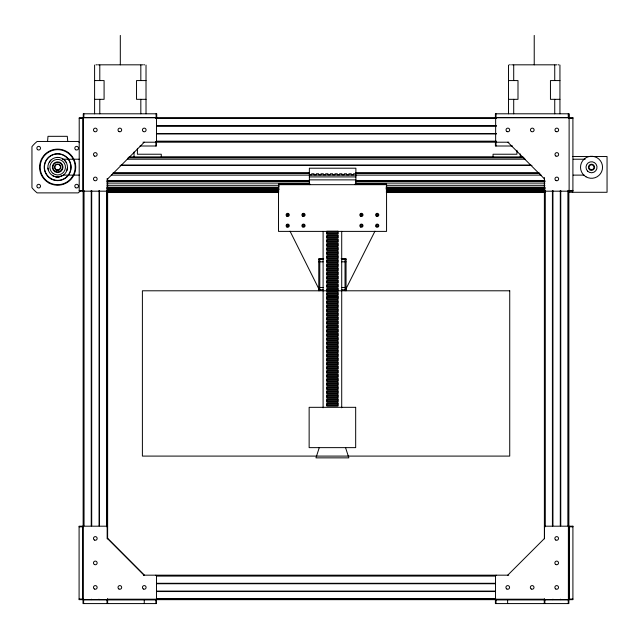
<?xml version="1.0" encoding="UTF-8"?>
<svg xmlns="http://www.w3.org/2000/svg" width="639" height="639" viewBox="0 0 639 639"><rect width="100%" height="100%" fill="white"/><g stroke="black" fill="none" stroke-linecap="round" stroke-linejoin="round"><path stroke-width="0.96" d="M67.415 168.113L66.855 170.557M278.452 187.523L278.388 186.884M386.715 188.992L386.779 188.106M319.26 447.635L315.97 457.859L348.846 457.859L345.555 447.635M345.923 289.012L374.949 231.198M49.283 162.09L50.848 160.133M107.624 178.944L144.262 142.209M507.741 575.172L544.508 538.437L544.508 526.808M107.009 191.189L107.624 190.574M155.74 599.662L156.355 599.047M155.868 599.662L156.475 599.047L156.475 575.787L155.868 575.172M496.136 575.172L495.529 575.787L495.529 599.047L496.136 599.662M544.38 526.808L544.995 526.193L568.383 526.193L568.998 526.808L568.998 599.047L568.383 599.662L568.414 190.454M568.502 599.662L569.117 599.047L572.911 599.047M59.435 169.662L58.141 170.198A1.59 0.807 0 0 1 57.19 170.19L55.833 169.623L59.531 169.599M59.06 169.623L59.379 169.407A2.82 2.82 0 0 0 59.739 165.269A2.82 2.82 0 0 0 55.585 165.269A2.82 2.82 0 0 0 55.952 169.407L56.272 169.623M63.005 175.382L58.077 176.955A2.029 0.423 0 0 1 57.254 176.955L55.617 176.747L56.855 176.931M386.723 187.523L386.779 186.884M47.566 141.459L47.989 136.323L67.279 136.315L67.766 141.459M58.5 176.755L58.964 176.691L56.296 176.683M56.408 157.458L58.916 157.458M95.962 64.819L96.793 64.819M97.711 64.819L142.896 64.819M143.823 64.819L144.646 64.819M509.483 64.819L510.289 64.819M511.631 64.819L556.817 64.819M558.159 64.819L558.973 64.819M94.596 80.57L104.085 80.57L104.085 99.325L94.596 99.325M146.019 80.57L136.53 80.57L136.53 99.325L146.019 99.325M508.508 80.57L517.997 80.57L517.997 99.325L508.508 99.325M559.94 80.57L550.451 80.57L550.451 99.325L559.94 99.325M79.212 118.327L83.006 118.327L83.621 117.72L155.868 117.72L156.475 118.327L156.475 141.594L155.868 142.209L155.868 146.004M572.911 118.327L569.117 118.327L568.502 117.72L496.263 117.72L495.648 118.327L495.648 141.594L496.263 142.209M155.469 118.511L496.407 118.511M156.467 125.707L496.407 125.707M156.467 126.171L496.407 126.171M156.467 133.511L496.407 133.511M156.467 133.974L496.407 133.974M156.467 141.163L496.407 141.163M155.469 141.626L496.407 141.626M155.469 142.082L496.407 142.082M142.968 142.209L156.475 142.209L156.475 146.004L139.989 146.004M508.916 142.209L495.401 142.209L495.401 146.004L512.574 146.004M572.664 156.531L607.05 156.531L607.05 192.283L568.87 192.283M129.062 156.898L523.045 156.898M160.972 157.354L494.075 157.354M128.064 157.817L523.996 157.817M62.398 159.223L79.356 159.223M127.249 159.223L525.322 159.223M573.207 159.223L585.18 159.223M121.083 165.006L530.977 165.006M120.084 165.469L531.967 165.469M113.103 172.818L309.572 172.818M355.452 172.818L538.949 172.818M113.103 173.273L309.572 173.273M355.452 173.273L539.947 173.273M355.891 173.776L353.567 173.776L353.567 174.767L351.234 174.767L351.234 173.776L348.91 173.776L348.91 174.767L346.586 174.767L346.586 173.776L344.261 173.776L344.261 174.767L341.929 174.767L341.929 173.776L339.605 173.776L339.605 174.767L337.28 174.767L337.28 173.776L334.956 173.776L334.956 174.767L332.623 174.767L332.623 173.776L330.299 173.776L330.299 174.767L327.975 174.767L327.975 173.776L325.65 173.776L325.65 174.767L323.318 174.767L323.318 173.776L320.994 173.776L320.994 174.767L318.669 174.767L318.669 173.776L316.337 173.776L316.337 174.767L314.013 174.767L314.013 173.776L311.688 173.776L311.688 174.767L309.364 174.767M63.397 175.118L79.356 175.118M111.282 175.118L541.281 175.118M573.207 175.118L584.182 175.118M57.79 176.803L56.384 176.691M309.364 176.923L355.891 176.923M309.364 179.871L355.891 179.871M107.12 180.47L309.572 180.47M355.452 180.47L544.939 180.47M107.12 181.388L309.572 181.388M355.452 181.388L544.939 181.388M107.12 181.508L309.572 181.508M355.452 181.508L544.939 181.508M107.12 183.097L309.572 183.097M355.452 183.097L544.939 183.097M309.899 183.96L282.965 183.96L309.899 184.328M355.156 183.96L382.09 183.96L355.156 184.328M278.492 184.328L279.962 183.96L278.492 183.96L278.492 231.39L386.563 231.39L386.563 183.96L385.093 183.96L386.563 184.328M278.492 184.679L386.563 184.679M107.12 185.302L278.652 185.302M386.363 185.302L544.939 185.302M278.492 186.165L279.107 186.165M107.12 187.187L278.652 187.187M386.363 187.187L544.939 187.187M107.12 187.483L278.652 187.483M386.363 187.483L544.939 187.483M107.12 188.034L278.86 188.154M386.196 188.154L544.939 188.034M107.12 188.609L278.652 188.609M386.363 188.609L544.939 188.609M107.12 188.745L278.652 188.745M386.363 188.745L544.939 188.745M107.12 189.44L279.107 189.471M386.26 189.471L544.939 189.44M107.12 190.406L278.652 190.406M386.363 190.406L544.939 190.406M79.212 190.574L83.006 190.574L83.621 191.189L278.652 191.109M572.911 190.574L569.117 190.574L568.502 191.189L545.115 191.189L544.508 190.574L544.508 178.944L507.861 142.209M386.363 191.109L544.939 191.109M107.12 191.277L278.652 191.277M386.363 191.277L544.939 191.277M107.12 191.812L278.652 191.812M386.363 191.812L544.939 191.812M107.12 192.283L278.652 192.283M386.363 192.283L544.939 192.283M107.12 192.531L278.652 192.531M386.363 192.531L544.939 192.531M278.492 193.09L278.86 183.96M326.817 232.197L337.991 232.197M326.817 233.275L337.991 233.275M326.817 236.294L337.991 236.294M326.817 237.365L337.991 237.365M326.817 240.384L337.991 240.384M326.817 241.462L337.991 241.462M326.817 244.473L337.991 244.473M326.817 245.552L337.991 245.552M326.817 248.571L337.991 248.571M326.817 249.641L337.991 249.641M326.817 252.661L337.991 252.661M326.817 253.739L337.991 253.739M326.817 256.75L337.991 256.75M326.817 257.829L337.991 257.829M323.669 258.507L318.765 258.507L318.765 290.793M341.146 258.507L346.05 258.507L346.05 290.793M318.765 259.506L323.102 259.506M341.713 259.506L346.05 259.506M326.817 260.848L337.991 260.848M318.765 261.83L323.102 261.83M341.713 261.83L346.05 261.83M326.817 261.918L337.991 261.918M326.817 264.937L337.991 264.937M326.817 266.016L337.991 266.016M326.817 269.027L337.991 269.027M326.817 270.105L337.991 270.105M326.817 273.125L337.991 273.125M326.817 274.195L337.991 274.195M326.817 277.214L337.991 277.214M326.817 278.292L337.991 278.292M326.817 281.304L337.991 281.304M326.817 282.382L337.991 282.382M326.817 285.401L337.991 285.401M326.817 286.472L337.991 286.472M318.765 287.47L323.102 287.47M341.713 287.47L346.05 287.47M326.817 289.491L337.991 289.491M318.765 289.794L323.102 289.794M341.713 289.794L346.05 289.794M326.817 290.569L337.991 290.569M326.817 293.581L337.991 293.581M326.817 294.659L337.991 294.659M326.817 296.831L337.991 296.831M326.817 297.678L337.991 297.678M326.817 298.748L337.991 298.748M326.817 301.768L337.991 301.768M326.817 302.846L337.991 302.846M326.817 305.857L337.991 305.857M326.817 306.936L337.991 306.936M326.817 309.955L337.991 309.955M326.817 311.025L337.991 311.025M326.817 314.045L337.991 314.045M326.817 315.123L337.991 315.123M326.817 318.134L337.991 318.134M326.817 319.212L337.991 319.212M326.817 322.232L337.991 322.232M326.817 323.302L337.991 323.302M326.817 326.321L337.991 326.321M326.817 327.4L337.991 327.4M326.817 330.411L337.991 330.411M326.817 331.489L337.991 331.489M326.817 334.509L337.991 334.509M326.817 335.579L337.991 335.579M326.817 338.598L337.991 338.598M326.817 339.676L337.991 339.676M326.817 342.688L337.991 342.688M326.817 343.766L337.991 343.766M326.817 346.785L337.991 346.785M326.817 347.856L337.991 347.856M326.817 350.875L337.991 350.875M326.817 351.953L337.991 351.953M326.817 354.964L337.991 354.964M326.817 356.043L337.991 356.043M326.817 359.062L337.991 359.062M326.817 360.132L337.991 360.132M326.817 363.152L337.991 363.152M326.817 364.23L337.991 364.23M326.817 367.241L337.991 367.241M326.817 368.32L337.991 368.32M326.817 371.339L337.991 371.339M326.817 372.409L337.991 372.409M326.817 375.428L337.991 375.428M326.817 376.507L337.991 376.507M326.817 379.518L337.991 379.518M326.817 380.596L337.991 380.596M326.817 383.616L337.991 383.616M326.817 384.686L337.991 384.686M326.817 387.705L337.991 387.705M326.817 388.784L337.991 388.784M326.817 391.795L337.991 391.795M326.817 392.873L337.991 392.873M326.817 395.892L337.991 395.892M326.817 396.963L337.991 396.963M326.817 399.982L337.991 399.982M326.817 401.06L337.991 401.06M326.817 404.072L337.991 404.072M326.817 405.15L337.991 405.15M107.009 526.193L83.621 526.193L83.006 526.808L83.006 599.047L83.621 599.662M79.092 526.808L82.886 526.808M572.911 526.808L569.117 526.808L568.502 526.193M143.392 575.172L508.732 575.172M156.467 576.09L495.409 576.09M156.467 583.287L495.409 583.287M568.414 583.287L568.87 583.287M156.467 583.742L495.409 583.742M156.467 591.091L495.409 591.091M156.467 591.546L495.409 591.546M568.414 591.546L568.87 591.546M156.467 598.743L495.409 598.743M79.092 599.047L82.886 599.047L83.501 599.662M91.585 599.206L91.121 599.662M98.925 599.206L99.388 599.662M107.624 599.206L544.26 599.206M552.951 599.206L552.495 599.662M560.299 599.206L560.762 599.662M83.134 599.662L568.87 599.662L568.87 190.302M56.871 176.931C63.692 176.548 53.836 177.65 52.318 175.382M495.648 599.047L496.263 599.662M106.889 526.193L107.624 526.808M107.624 538.437L144.262 575.172M144.142 575.172L107.496 538.437L107.496 526.808M278.452 188.992L278.388 188.106M64.475 160.133L66.041 162.09M290.042 231.198L319.348 289.898M48.468 170.557L47.917 168.113M572.664 190.302L572.664 192.283M568.87 113.798L568.87 117.592M568.263 113.798L568.263 117.592M568.263 599.781L568.263 603.583M567.951 190.454L567.951 525.801M560.762 190.454L560.762 525.801M560.299 190.454L560.299 525.801M559.94 65.066L559.94 113.798M554.74 65.066L554.74 80.57M554.74 99.325L554.74 113.798M552.951 190.454L552.951 525.801M552.495 190.454L552.495 525.801M552.415 190.454L552.415 525.801M545.299 190.454L545.299 526.8M544.875 599.781L544.875 603.583M544.38 177.482L544.38 538.781M544.26 598.983L544.26 599.662M544.26 599.781L544.26 603.583M534.228 35.417L534.228 64.819M520.298 153.967L520.298 156.898M516.927 150.277L516.927 154.231L493.052 154.231L493.052 156.898M513.708 65.066L513.708 80.57M513.708 99.325L513.708 113.798M508.508 65.066L508.508 113.798M507.622 599.781L507.622 603.583M496.016 113.798L496.016 117.592M496.016 142.209L496.016 146.004M496.016 599.781L496.016 603.583M495.529 113.798L495.529 117.592M495.401 117.592L495.401 113.798L568.998 113.798L568.998 117.592L83.134 117.592L83.134 525.801M386.315 186.38L386.315 189.264M355.891 184.679L355.891 168.201L309.364 168.201L309.364 184.679M345.028 258.507L345.028 290.793M341.713 231.35L341.713 407.786M323.102 231.406L323.102 407.786M319.788 258.507L319.788 290.793M161.284 156.898L161.284 154.231L137.409 154.231L137.409 148.296M156.723 117.592L156.723 113.798L83.254 113.798L83.254 117.592M156.108 113.798L156.108 117.592M155.868 599.781L155.868 603.583M146.019 65.066L146.019 113.798M144.262 599.781L144.262 603.583M140.828 65.066L140.828 80.57M140.828 99.325L140.828 113.798M134.038 152.01L134.038 156.898M120.308 35.417L120.308 64.819M107.624 178.481L107.624 538.781M107.624 598.983L107.624 599.662M107.624 599.781L107.624 603.583M107.16 178.481L107.16 538.781M107.009 599.781L107.009 603.583M106.705 190.454L106.705 526.8M99.788 65.066L99.788 80.57M99.788 99.325L99.788 113.798M99.508 190.454L99.508 525.801M99.053 190.454L99.053 525.801M94.596 65.066L94.596 113.798M91.704 190.454L91.704 525.801M91.241 190.454L91.241 525.801M84.052 190.454L84.052 525.801M83.869 113.798L83.869 117.592M83.621 599.781L83.621 603.583M83.374 190.302L83.374 192.283M568.414 117.72A0.919 0.919 0 0 1 568.87 118.511M545.299 599.662A0.919 0.919 0 0 1 544.412 598.983M568.87 598.743A0.919 0.919 0 0 1 567.951 599.662M107.464 598.983A0.919 0.919 0 0 1 106.577 599.662M83.925 599.662A0.919 0.919 0 0 1 83.038 598.983M568.414 575.3A0.919 0.919 0 0 1 568.87 576.09M80.49 190.861A32.901 32.901 0 0 1 78.182 192.882L37.142 192.882A32.901 32.901 0 0 1 31.95 187.69L31.95 146.65A32.901 32.901 0 0 1 37.142 141.459L78.182 141.459A32.901 32.901 0 0 1 79.587 142.641M287.254 214.145L286.815 214.904L287.254 215.662L288.133 215.662L288.572 214.904L288.133 214.145L287.254 214.145M287.254 224.904L286.815 225.663L287.254 226.43L288.133 226.43L288.572 225.663L288.133 224.904L287.254 224.904M303.046 214.145L302.606 214.904L303.046 215.662L303.924 215.662L304.364 214.904L303.924 214.145L303.046 214.145M303.046 224.904L302.606 225.663L303.046 226.43L303.924 226.43L304.364 225.663L303.924 224.904L303.046 224.904M360.979 214.145L360.54 214.904L360.979 215.662L361.858 215.662L362.297 214.904L361.858 214.145L360.979 214.145M360.979 224.904L360.54 225.663L360.979 226.43L361.858 226.43L362.297 225.663L361.858 224.904L360.979 224.904M376.77 214.145L376.331 214.904L376.77 215.662L377.649 215.662L378.088 214.904L377.649 214.145L376.77 214.145M376.77 224.904L376.331 225.663L376.77 226.43L377.649 226.43L378.088 225.663L377.649 224.904L376.77 224.904M83.006 117.72L79.212 117.72L79.212 191.189L83.006 191.189L83.006 117.72M572.911 117.72L569.117 117.72L569.117 191.189L572.911 191.189L572.911 117.72M282.837 183.96L280.082 184.328L282.837 183.96M384.974 183.96L382.218 184.328L384.974 183.96M337.991 231.23L326.817 231.23L326.817 234.241L337.991 234.241L337.991 231.23M337.991 235.32L326.817 235.32L326.817 238.339L337.991 238.339L337.991 235.32M337.991 239.417L326.817 239.417L326.817 242.429L337.991 242.429L337.991 239.417M337.991 243.507L326.817 243.507L326.817 246.518L337.991 246.518L337.991 243.507M337.991 247.597L326.817 247.597L326.817 250.616L337.991 250.616L337.991 247.597M337.991 251.694L326.817 251.694L326.817 254.705L337.991 254.705L337.991 251.694M337.991 255.784L326.817 255.784L326.817 258.795L337.991 258.795L337.991 255.784M337.991 259.873L326.817 259.873L326.817 262.893L337.991 262.893L337.991 259.873M337.991 263.971L326.817 263.971L326.817 266.982L337.991 266.982L337.991 263.971M337.991 268.06L326.817 268.06L326.817 271.072L337.991 271.072L337.991 268.06M337.991 272.15L326.817 272.15L326.817 275.169L337.991 275.169L337.991 272.15M337.991 276.248L326.817 276.248L326.817 279.259L337.991 279.259L337.991 276.248M337.991 280.337L326.817 280.337L326.817 283.349L337.991 283.349L337.991 280.337M337.991 284.427L326.817 284.427L326.817 287.446L337.991 287.446L337.991 284.427M337.991 288.524L326.817 288.524L326.817 291.536L337.991 291.536L337.991 288.524M509.73 290.793L142.393 290.793L142.393 456.094L509.73 456.094L509.73 290.793M337.991 292.614L326.817 292.614L326.817 295.625L337.991 295.625L337.991 292.614M337.991 296.704L326.817 296.704L326.817 299.723L337.991 299.723L337.991 296.704M337.991 300.801L326.817 300.801L326.817 303.813L337.991 303.813L337.991 300.801M337.991 304.891L326.817 304.891L326.817 307.902L337.991 307.902L337.991 304.891M337.991 308.98L326.817 308.98L326.817 312L337.991 312L337.991 308.98M337.991 313.078L326.817 313.078L326.817 316.089L337.991 316.089L337.991 313.078M337.991 317.168L326.817 317.168L326.817 320.179L337.991 320.179L337.991 317.168M337.991 321.257L326.817 321.257L326.817 324.277L337.991 324.277L337.991 321.257M337.991 325.355L326.817 325.355L326.817 328.366L337.991 328.366L337.991 325.355M337.991 329.444L326.817 329.444L326.817 332.456L337.991 332.456L337.991 329.444M337.991 333.534L326.817 333.534L326.817 336.553L337.991 336.553L337.991 333.534M337.991 337.632L326.817 337.632L326.817 340.643L337.991 340.643L337.991 337.632M337.991 341.721L326.817 341.721L326.817 344.733L337.991 344.733L337.991 341.721M337.991 345.811L326.817 345.811L326.817 348.83L337.991 348.83L337.991 345.811M337.991 349.908L326.817 349.908L326.817 352.92L337.991 352.92L337.991 349.908M337.991 353.998L326.817 353.998L326.817 357.009L337.991 357.009L337.991 353.998M337.991 358.088L326.817 358.088L326.817 361.107L337.991 361.107L337.991 358.088M337.991 362.185L326.817 362.185L326.817 365.196L337.991 365.196L337.991 362.185M337.991 366.275L326.817 366.275L326.817 369.286L337.991 369.286L337.991 366.275M337.991 370.364L326.817 370.364L326.817 373.384L337.991 373.384L337.991 370.364M337.991 374.462L326.817 374.462L326.817 377.473L337.991 377.473L337.991 374.462M337.991 378.552L326.817 378.552L326.817 381.563L337.991 381.563L337.991 378.552M337.991 382.641L326.817 382.641L326.817 385.66L337.991 385.66L337.991 382.641M337.991 386.739L326.817 386.739L326.817 389.75L337.991 389.75L337.991 386.739M337.991 390.828L326.817 390.828L326.817 393.84L337.991 393.84L337.991 390.828M337.991 394.918L326.817 394.918L326.817 397.937L337.991 397.937L337.991 394.918M337.991 399.016L326.817 399.016L326.817 402.027L337.991 402.027L337.991 399.016M337.991 403.105L326.817 403.105L326.817 406.116L337.991 406.116L337.991 403.105M355.675 407.323L309.14 407.323L309.14 447.635L355.675 447.635L355.675 407.323M82.886 526.193L79.092 526.193L79.092 599.662L82.886 599.662L82.886 526.193M572.911 526.193L569.117 526.193L569.117 599.662L572.911 599.662L572.911 526.193M156.475 599.781L83.006 599.781L83.006 603.583L156.475 603.583L156.475 599.781M568.87 599.781L495.401 599.781L495.401 603.583L568.87 603.583L568.87 599.781M555.89 180.533A1.837 1.837 0 0 0 558.646 178.944A1.837 1.837 0 0 0 555.89 177.346A1.837 1.837 0 0 0 555.89 180.533M555.89 156.044A1.837 1.837 0 0 0 558.646 154.454A1.837 1.837 0 0 0 555.89 152.865A1.837 1.837 0 0 0 555.89 156.044M506.943 131.554A1.837 1.837 0 0 0 509.698 129.965A1.837 1.837 0 0 0 506.943 128.375A1.837 1.837 0 0 0 506.943 131.554M531.376 131.554A1.837 1.837 0 0 0 534.124 129.965A1.837 1.837 0 0 0 531.376 128.375A1.837 1.837 0 0 0 531.376 131.554M555.89 131.554A1.837 1.837 0 0 0 558.646 129.965A1.837 1.837 0 0 0 555.89 128.375A1.837 1.837 0 0 0 555.89 131.554M94.396 564.517A1.837 1.837 0 0 0 97.152 562.927A1.837 1.837 0 0 0 94.396 561.338A1.837 1.837 0 0 0 94.396 564.517M143.344 589.006A1.837 1.837 0 0 0 146.099 587.417A1.837 1.837 0 0 0 143.344 585.827A1.837 1.837 0 0 0 143.344 589.006M118.918 589.006A1.837 1.837 0 0 0 121.674 587.417A1.837 1.837 0 0 0 118.918 585.827A1.837 1.837 0 0 0 118.918 589.006M94.396 540.027A1.837 1.837 0 0 0 97.152 538.437A1.837 1.837 0 0 0 94.396 536.848A1.837 1.837 0 0 0 94.396 540.027M94.396 589.006A1.837 1.837 0 0 0 97.152 587.417A1.837 1.837 0 0 0 94.396 585.827A1.837 1.837 0 0 0 94.396 589.006M531.249 589.006A1.837 1.837 0 0 0 534.004 587.417A1.837 1.837 0 0 0 531.249 585.827A1.837 1.837 0 0 0 531.249 589.006M555.77 540.027A1.837 1.837 0 0 0 558.526 538.437A1.837 1.837 0 0 0 555.77 536.848A1.837 1.837 0 0 0 555.77 540.027M555.77 564.517A1.837 1.837 0 0 0 558.526 562.927A1.837 1.837 0 0 0 555.77 561.338A1.837 1.837 0 0 0 555.77 564.517M506.823 589.006A1.837 1.837 0 0 0 509.579 587.417A1.837 1.837 0 0 0 506.823 585.827A1.837 1.837 0 0 0 506.823 589.006M555.77 589.006A1.837 1.837 0 0 0 558.526 587.417A1.837 1.837 0 0 0 555.77 585.827A1.837 1.837 0 0 0 555.77 589.006M94.396 180.533A1.837 1.837 0 0 0 97.152 178.944A1.837 1.837 0 0 0 94.396 177.346A1.837 1.837 0 0 0 94.396 180.533M94.396 156.044A1.837 1.837 0 0 0 97.152 154.454A1.837 1.837 0 0 0 94.396 152.865A1.837 1.837 0 0 0 94.396 156.044M143.344 131.554A1.837 1.837 0 0 0 146.099 129.965A1.837 1.837 0 0 0 143.344 128.375A1.837 1.837 0 0 0 143.344 131.554M118.918 131.554A1.837 1.837 0 0 0 121.674 129.965A1.837 1.837 0 0 0 118.918 128.375A1.837 1.837 0 0 0 118.918 131.554M94.396 131.554A1.837 1.837 0 0 0 97.152 129.965A1.837 1.837 0 0 0 94.396 128.375A1.837 1.837 0 0 0 94.396 131.554M589.973 169.926A3.059 3.059 0 0 0 594.566 167.274A3.059 3.059 0 0 0 589.973 164.622A3.059 3.059 0 0 0 589.973 169.926M587.608 171.164A5.511 5.511 0 0 0 596.826 168.696A5.511 5.511 0 0 0 590.077 161.947A5.511 5.511 0 0 0 587.608 171.164M589.773 169A2.452 2.452 0 0 0 593.871 167.905A2.452 2.452 0 0 0 590.867 164.902A2.452 2.452 0 0 0 589.773 169M586.019 176.819A11.023 11.023 0 0 0 602.545 167.274A11.023 11.023 0 0 0 586.019 157.737A11.023 11.023 0 0 0 586.019 176.819M302.694 216.278A1.582 1.582 0 0 0 305.067 214.904A1.582 1.582 0 0 0 302.694 213.53A1.582 1.582 0 0 0 302.694 216.278M302.367 226.781A1.582 1.582 0 0 0 305.019 226.078A1.582 1.582 0 0 0 303.078 224.137A1.582 1.582 0 0 0 302.367 226.781M286.903 227.037A1.582 1.582 0 0 0 289.275 225.663A1.582 1.582 0 0 0 286.903 224.297A1.582 1.582 0 0 0 286.903 227.037M286.903 216.278A1.582 1.582 0 0 0 289.275 214.904A1.582 1.582 0 0 0 286.903 213.53A1.582 1.582 0 0 0 286.903 216.278M376.419 216.278A1.582 1.582 0 0 0 378.791 214.904A1.582 1.582 0 0 0 376.419 213.53A1.582 1.582 0 0 0 376.419 216.278M376.091 226.781A1.582 1.582 0 0 0 378.743 226.078A1.582 1.582 0 0 0 376.802 224.137A1.582 1.582 0 0 0 376.091 226.781M360.62 227.037A1.582 1.582 0 0 0 363 225.663A1.582 1.582 0 0 0 360.62 224.297A1.582 1.582 0 0 0 360.62 227.037M360.62 216.278A1.582 1.582 0 0 0 363 214.904A1.582 1.582 0 0 0 360.62 213.53A1.582 1.582 0 0 0 360.62 216.278M48.636 182.81A18.06 18.06 0 0 0 75.721 167.17A18.06 18.06 0 0 0 48.636 151.531A18.06 18.06 0 0 0 48.636 182.81M48.907 182.339A17.517 17.517 0 0 0 75.178 167.17A17.517 17.517 0 0 0 48.907 152.002A17.517 17.517 0 0 0 48.907 182.339M50.928 178.832A13.467 13.467 0 0 0 71.129 167.17A13.467 13.467 0 0 0 50.928 155.509A13.467 13.467 0 0 0 50.928 178.832M56.136 169.822A3.059 3.059 0 0 0 60.721 167.17A3.059 3.059 0 0 0 56.136 164.519A3.059 3.059 0 0 0 56.136 169.822M51.048 178.624A13.227 13.227 0 0 0 70.889 167.17A13.227 13.227 0 0 0 51.048 155.716A13.227 13.227 0 0 0 51.048 178.624M75.721 187.738A1.837 1.837 0 0 0 78.477 186.149A1.837 1.837 0 0 0 75.721 184.559A1.837 1.837 0 0 0 75.721 187.738M37.565 187.602A1.837 1.837 0 0 0 40.505 186.388A1.837 1.837 0 0 0 37.981 184.455A1.837 1.837 0 0 0 37.565 187.602M37.565 149.646A1.837 1.837 0 0 0 40.505 148.432A1.837 1.837 0 0 0 37.981 146.491A1.837 1.837 0 0 0 37.565 149.646M75.721 149.782A1.837 1.837 0 0 0 78.477 148.192A1.837 1.837 0 0 0 75.721 146.603A1.837 1.837 0 0 0 75.721 149.782M52.494 175.493A9.793 9.793 0 0 0 67.454 167.482A9.793 9.793 0 0 0 53.037 158.536A9.793 9.793 0 0 0 52.494 175.493M55.305 171.26A4.721 4.721 0 0 0 62.382 167.17A4.721 4.721 0 0 0 55.305 163.081A4.721 4.721 0 0 0 55.305 171.26M54.994 171.787A5.328 5.328 0 0 0 62.997 167.17A5.328 5.328 0 0 0 54.994 162.554A5.328 5.328 0 0 0 54.994 171.787M53.141 173.504A7.78 7.78 0 0 0 65.41 167.921A7.78 7.78 0 0 0 54.435 160.093A7.78 7.78 0 0 0 53.141 173.504"/></g></svg>
